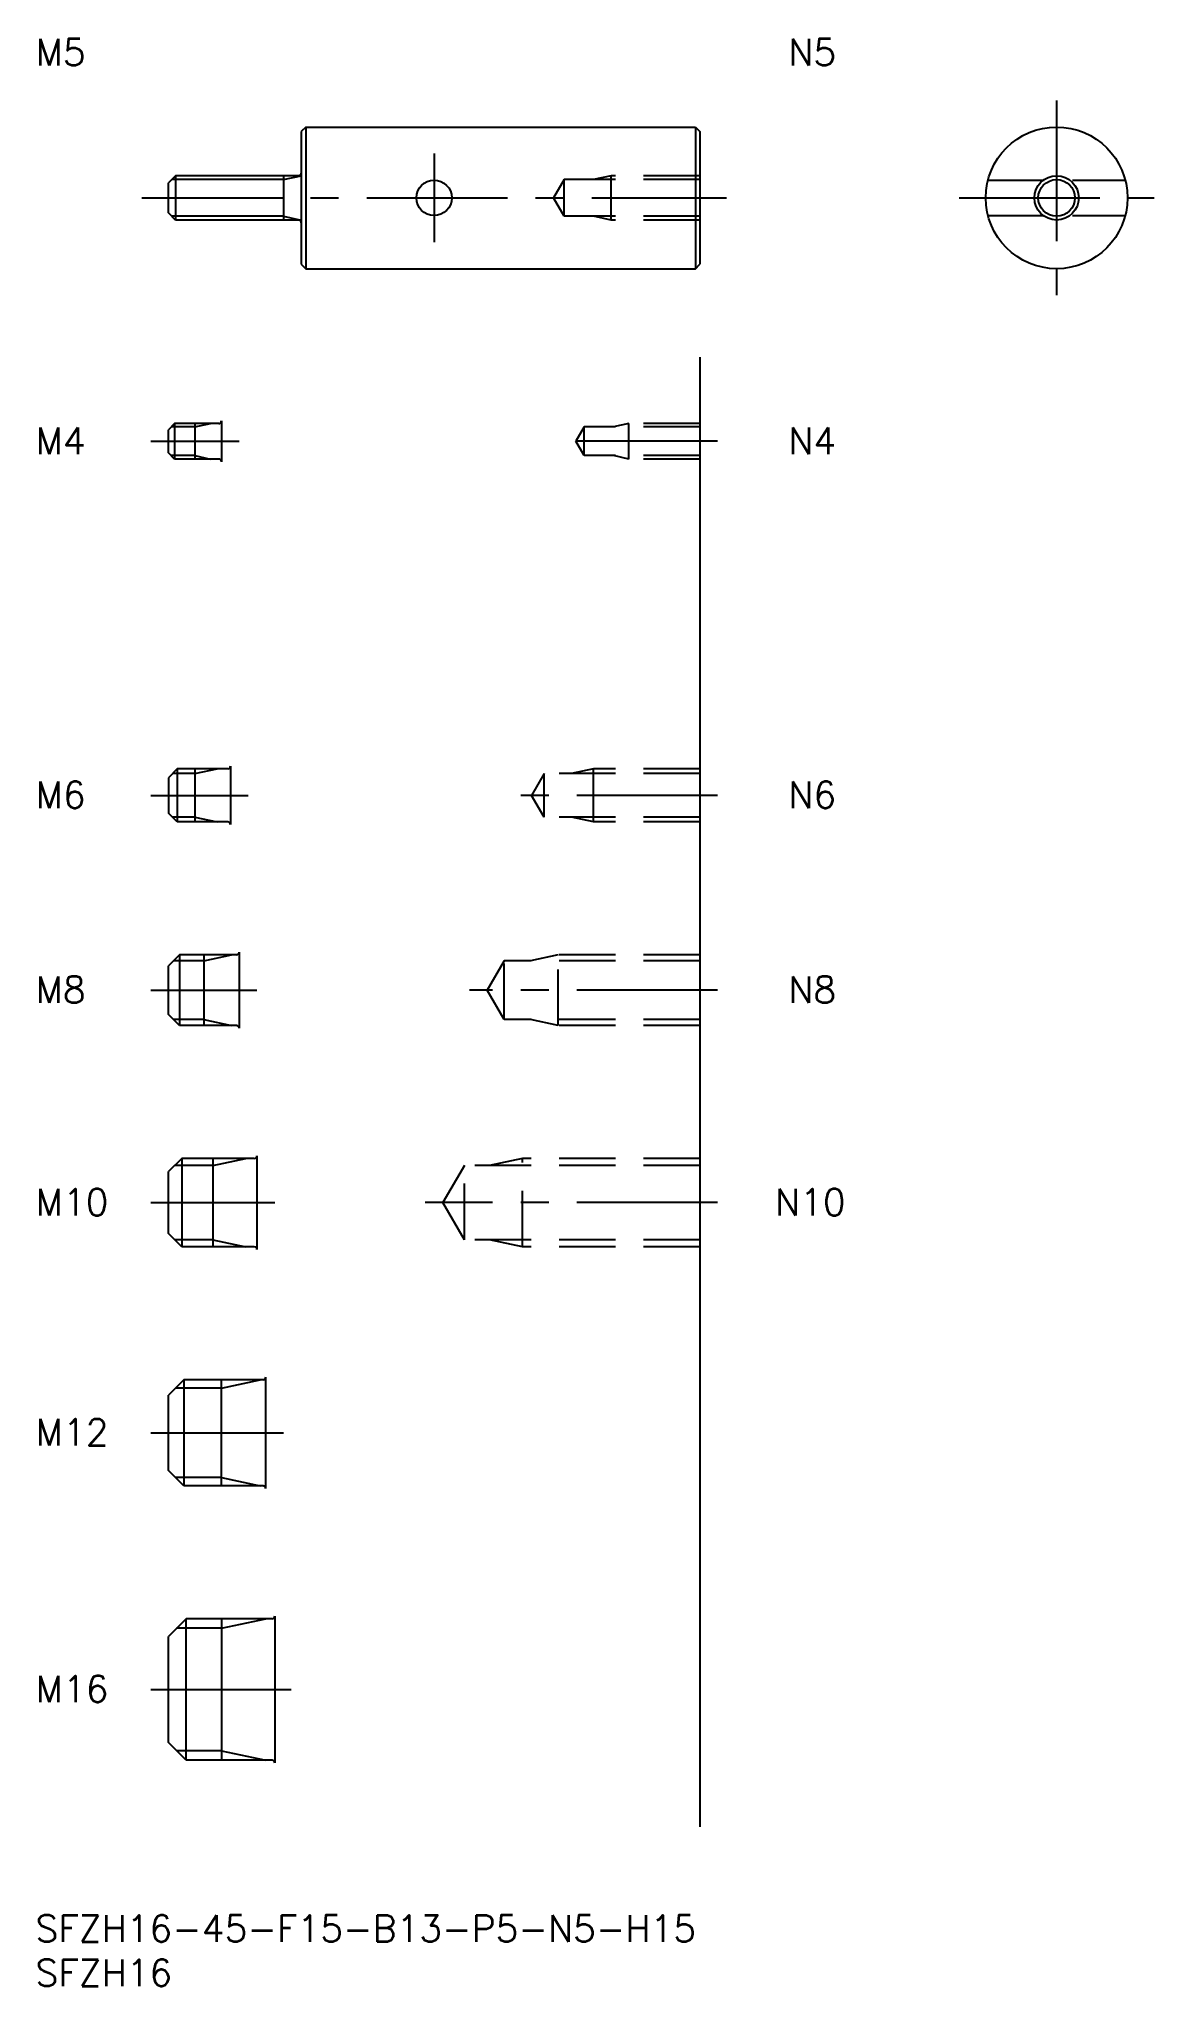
# Model space of a CAD drawing. Extents: x 0 to 126, y -8 to 212.
import ezdxf

# ---------------------------------------------------------------- set-up
doc = ezdxf.new("R2010")
doc.units = 0
doc.header["$LTSCALE"] = 0.5
doc.linetypes.add('CENTER', pattern=[50.8, 31.75, -6.35, 6.35, -6.35])
doc.linetypes.add('DASHED', pattern=[19.05, 12.7, -6.35])
for name, color, linetype in [('MSM_CENTER', 1, 'CENTER'), ('MSM_CONTINUOUS', 7, 'CONTINUOUS'), ('MSM_DASHED', 4, 'DASHED'), ('MSM_NARROW', 5, 'CONTINUOUS'), ('MSM_PART_NUMBER', 7, 'CONTINUOUS')]:
    doc.layers.add(name, color=color, linetype=linetype)
doc.styles.get("Standard").update_dxf_attribs({"font": 'txt.shx', "height": 1, "bigfont": 'bigfont.shx'})

# ---------------------------------------------------------------- blocks, each defined once
blk = doc.blocks.new('*U16')
at = {"layer": 'MSM_PART_NUMBER'}
blk.add_text('SFZH16-45-F15-B13-P5-N5-H15', height=3, dxfattribs=at).set_placement((0, -3))
blk = doc.blocks.new('*U17')
at = {"layer": 'MSM_PART_NUMBER'}
blk.add_text('SFZH16', height=3, dxfattribs=at).set_placement((0, -8))
blk = doc.blocks.new('*U18')
at = {"layer": 'MSM_PART_NUMBER'}
blk.add_text('M16', height=3, dxfattribs=at).set_placement((0, 24.06))
blk = doc.blocks.new('*U19')
at = {"layer": 'MSM_PART_NUMBER'}
blk.add_text('M12', height=3, dxfattribs=at).set_placement((0, 53.06))
blk = doc.blocks.new('*U20')
at = {"layer": 'MSM_PART_NUMBER'}
blk.add_text('M10', height=3, dxfattribs=at).set_placement((0, 79.06))
blk = doc.blocks.new('*U21')
at = {"layer": 'MSM_PART_NUMBER'}
blk.add_text('M8', height=3, dxfattribs=at).set_placement((0, 103.06))
blk = doc.blocks.new('*U22')
at = {"layer": 'MSM_PART_NUMBER'}
blk.add_text('M6', height=3, dxfattribs=at).set_placement((0, 125.06))
blk = doc.blocks.new('*U23')
at = {"layer": 'MSM_PART_NUMBER'}
blk.add_text('M4', height=3, dxfattribs=at).set_placement((0, 165.06))
blk = doc.blocks.new('*U24')
at = {"layer": 'MSM_PART_NUMBER'}
blk.add_text('M5', height=3, dxfattribs=at).set_placement((0, 208.95))
blk = doc.blocks.new('*U25')
at = {"layer": 'MSM_PART_NUMBER'}
blk.add_text('N10', height=3, dxfattribs=at).set_placement((83.5, 79.06))
blk = doc.blocks.new('*U26')
at = {"layer": 'MSM_PART_NUMBER'}
blk.add_text('N8', height=3, dxfattribs=at).set_placement((85, 103.06))
blk = doc.blocks.new('*U27')
at = {"layer": 'MSM_PART_NUMBER'}
blk.add_text('N6', height=3, dxfattribs=at).set_placement((85, 125.06))
blk = doc.blocks.new('*U28')
at = {"layer": 'MSM_PART_NUMBER'}
blk.add_text('N4', height=3, dxfattribs=at).set_placement((85, 165.06))
blk = doc.blocks.new('*U29')
at = {"layer": 'MSM_PART_NUMBER'}
blk.add_text('N5', height=3, dxfattribs=at).set_placement((85, 208.95))

msp = doc.modelspace()

# ---------------------------------------------------------------- linework, layer by layer
at = {"layer": 'MSM_CENTER'}
for p, q in [((115.29, 205), (115.29, 183)), ((45, 199), (45, 189)), ((12, 194), (78, 194)), ((104.29, 194), (126.29, 194)), ((13, 166.5), (23, 166.5)), ((77, 166.5), (59, 166.5)), ((13, 126.5), (24, 126.5)), ((77, 126.5), (54, 126.5)), ((13, 104.5), (25, 104.5)), ((77, 104.5), (49, 104.5)), ((13, 80.5), (27, 80.5)), ((77, 80.5), (44, 80.5)), ((13, 54.5), (28, 54.5)), ((13, 25.5), (29, 25.5))]:
    msp.add_line(p, q, dxfattribs=at)
at = {"layer": 'MSM_CONTINUOUS'}
for p, q in [((30.5, 202), (30, 201.5)), ((30, 201.5), (30, 186.5)), ((30.5, 202), (74.5, 202)), ((30.5, 202), (30.5, 186)), ((74.5, 202), (74.5, 186)), ((74.5, 202), (75, 201.5)), ((75, 201.5), (75, 186.5)), ((15.8, 196.5), (15, 195.7)), ((29.7, 196.5), (15.8, 196.5)), ((15.8, 196.5), (15.8, 191.5)), ((28, 196.5), (28, 191.5)), ((15, 192.3), (15, 195.7)), ((15.8, 191.5), (15, 192.3)), ((29.7, 191.5), (15.8, 191.5)), ((30, 186.5), (30.5, 186)), ((30.5, 186), (74.5, 186)), ((74.5, 186), (75, 186.5)), ((75, 176), (75, 10)), ((15.7, 168.5), (15, 167.8)), ((15, 165.2), (15, 167.8)), ((20.7, 168.5), (15.7, 168.5)), ((15.7, 168.5), (15.7, 164.5)), ((18, 168.5), (18, 164.5)), ((21, 168.8), (21, 164.2)), ((15.7, 164.5), (15, 165.2)), ((20.7, 164.5), (15.7, 164.5)), ((22, 129.8), (22, 123.2)), ((16, 129.5), (15, 128.5)), ((15, 128.5), (15, 124.5)), ((21.7, 129.5), (16, 129.5)), ((16, 129.5), (16, 123.5)), ((18, 129.5), (18, 123.5)), ((16, 123.5), (15, 124.5)), ((21.7, 123.5), (16, 123.5)), ((16.25, 108.5), (15, 107.25)), ((22.7, 108.5), (16.25, 108.5)), ((16.25, 108.5), (16.25, 100.5)), ((19, 108.5), (19, 100.5)), ((23, 108.8), (23, 100.2)), ((15, 101.75), (15, 107.25)), ((16.25, 100.5), (15, 101.75)), ((22.7, 100.5), (16.25, 100.5)), ((25, 85.8), (25, 75.2)), ((16.5, 85.5), (15, 84)), ((15, 77), (15, 84)), ((24.7, 85.5), (16.5, 85.5)), ((16.5, 85.5), (16.5, 75.5)), ((20, 85.5), (20, 75.5)), ((16.5, 75.5), (15, 77)), ((24.7, 75.5), (16.5, 75.5)), ((16.75, 60.5), (15, 58.75)), ((25.7, 60.5), (16.75, 60.5)), ((16.75, 60.5), (16.75, 48.5)), ((21, 48.5), (21, 60.5)), ((26, 48.2), (26, 60.8)), ((15, 50.25), (15, 58.75)), ((16.75, 48.5), (15, 50.25)), ((25.7, 48.5), (16.75, 48.5)), ((17, 33.5), (15, 31.5)), ((26.7, 33.5), (17, 33.5)), ((17, 17.5), (17, 33.5)), ((21, 33.5), (21, 17.5)), ((27, 33.8), (27, 17.2)), ((15, 19.5), (15, 31.5)), ((17, 17.5), (15, 19.5)), ((26.7, 17.5), (17, 17.5))]:
    msp.add_line(p, q, dxfattribs=at)
for centre, radius in [((115.29, 194), 8), ((45, 194), 2), ((115.29, 194), 2.5)]:
    msp.add_circle(centre, radius, dxfattribs=at)
for centre, start, end in [((29.7, 196.8), 270, 0), ((29.7, 191.2), 0, 90), ((20.7, 168.8), 270, 0), ((20.7, 164.2), 0, 90), ((21.7, 129.8), 270, 0), ((21.7, 123.2), 0, 90), ((22.7, 108.8), 270, 0), ((22.7, 100.2), 0, 90), ((24.7, 85.8), 270, 0), ((24.7, 75.2), 0, 90), ((25.7, 60.8), 270, 0), ((25.7, 48.2), 0, 90), ((26.7, 33.8), 270, 0), ((26.7, 17.2), 0, 90)]:
    msp.add_arc(centre, 0.3, start, end, dxfattribs=at)
at = {"layer": 'MSM_DASHED'}
for p, q in [((59.69, 196.07), (58.5, 194)), ((75, 196.07), (59.69, 196.07)), ((59.69, 191.93), (59.69, 196.07)), ((65, 196.5), (63, 196.07)), ((75, 196.5), (65, 196.5)), ((65, 191.5), (65, 196.5)), ((107.54, 196), (123.03, 196)), ((59.69, 191.93), (58.5, 194)), ((75, 191.93), (59.69, 191.93)), ((65, 191.5), (63, 191.93)), ((75, 191.5), (65, 191.5)), ((107.54, 192), (123.03, 192)), ((61.94, 168.12), (61, 166.5)), ((75, 168.12), (61.94, 168.12)), ((61.94, 164.88), (61.94, 168.12)), ((67, 168.5), (65.25, 168.12)), ((75, 168.5), (67, 168.5)), ((67, 164.5), (67, 168.5)), ((61.94, 164.88), (61, 166.5)), ((75, 164.88), (61.94, 164.88)), ((67, 164.5), (65.25, 164.88)), ((75, 164.5), (67, 164.5)), ((57.42, 128.96), (56, 126.5)), ((75, 128.96), (57.42, 128.96)), ((57.42, 124.04), (57.42, 128.96)), ((63, 129.5), (60.5, 128.96)), ((75, 129.5), (63, 129.5)), ((63, 123.5), (63, 129.5)), ((57.42, 124.04), (56, 126.5)), ((75, 124.04), (57.42, 124.04)), ((63, 123.5), (60.5, 124.04)), ((75, 123.5), (63, 123.5)), ((52.92, 107.82), (51, 104.5)), ((52.92, 101.18), (52.92, 107.82)), ((75, 107.82), (52.92, 107.82)), ((59, 108.5), (55.88, 107.82)), ((59, 100.5), (59, 108.5)), ((75, 108.5), (59, 108.5)), ((52.92, 101.18), (51, 104.5)), ((75, 101.18), (52.92, 101.18)), ((59, 100.5), (55.88, 101.18)), ((75, 100.5), (59, 100.5)), ((48.42, 84.69), (46, 80.5)), ((48.42, 76.31), (48.42, 84.69)), ((75, 84.69), (48.42, 84.69)), ((55, 85.5), (51.25, 84.69)), ((55, 75.5), (55, 85.5)), ((75, 85.5), (55, 85.5)), ((48.42, 76.31), (46, 80.5)), ((75, 76.31), (48.42, 76.31)), ((55, 75.5), (51.25, 76.31)), ((75, 75.5), (55, 75.5))]:
    msp.add_line(p, q, dxfattribs=at)
at = {"layer": 'MSM_NARROW'}
for p, q in [((28, 196.07), (15.37, 196.07)), ((28, 196.07), (30, 196.5)), ((28, 191.93), (15.37, 191.93)), ((28, 191.93), (30, 191.5)), ((18, 168.12), (15.32, 168.12)), ((18, 168.12), (19.75, 168.5)), ((18, 164.88), (15.32, 164.88)), ((18, 164.88), (19.75, 164.5)), ((18, 128.96), (15.46, 128.96)), ((18, 128.96), (20.5, 129.5)), ((18, 124.04), (15.46, 124.04)), ((18, 124.04), (20.5, 123.5)), ((19, 107.82), (15.57, 107.82)), ((19, 107.82), (22.12, 108.5)), ((19, 101.18), (15.57, 101.18)), ((19, 101.18), (22.12, 100.5)), ((20, 84.69), (15.69, 84.69)), ((20, 84.69), (23.75, 85.5)), ((20, 76.31), (15.69, 76.31)), ((20, 76.31), (23.75, 75.5)), ((21, 59.55), (15.8, 59.55)), ((21, 59.55), (25.38, 60.5)), ((21, 49.45), (15.8, 49.45)), ((21, 49.45), (25.38, 48.5)), ((21, 32.42), (26, 33.5)), ((21, 32.42), (15.92, 32.42)), ((21, 18.58), (15.92, 18.58)), ((21, 18.58), (26, 17.5))]:
    msp.add_line(p, q, dxfattribs=at)
msp.add_circle((115.29, 194), 2.07, dxfattribs=at)

# ---------------------------------------------------------------- block references
at = {"layer": 'MSM_CONTINUOUS'}
for name in ['*U24', '*U29', '*U23', '*U28', '*U22', '*U27', '*U21', '*U26', '*U20', '*U25', '*U19', '*U18', '*U16', '*U17']:
    msp.add_blockref(name, (0, 0), dxfattribs=at)

doc.saveas('drawing.dxf')
